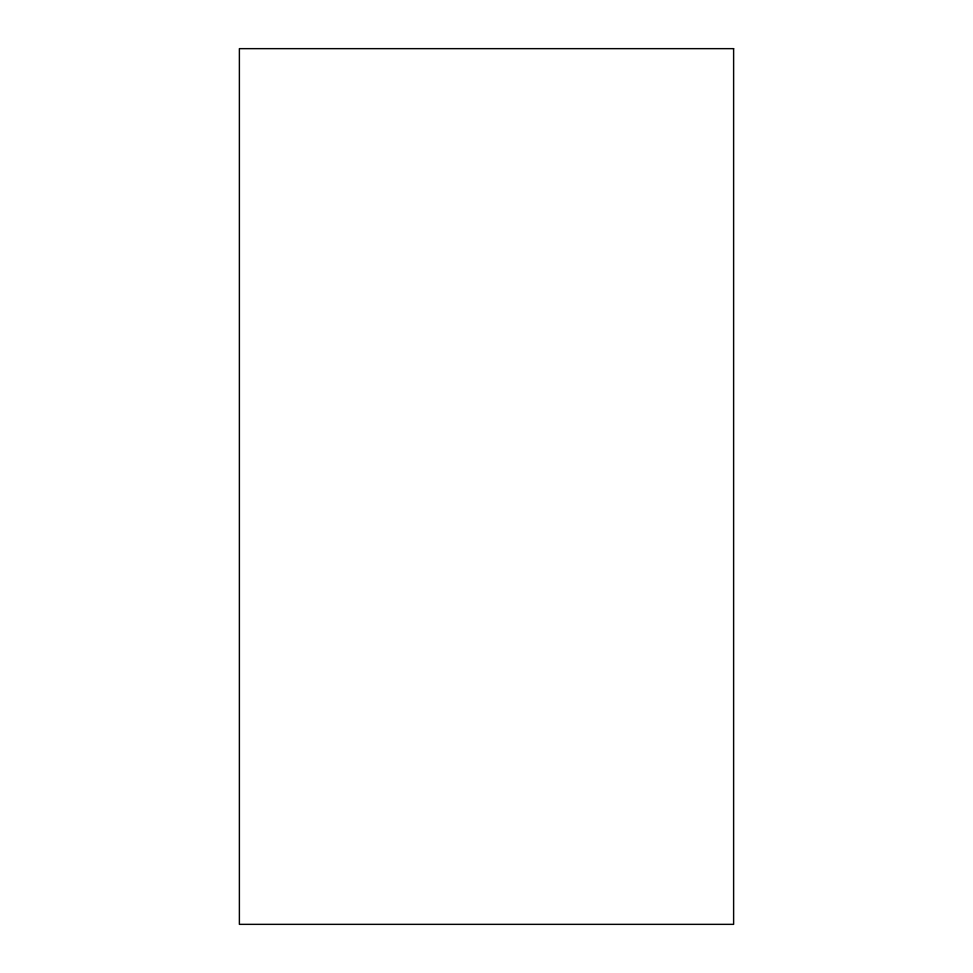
<?xml version="1.0" encoding="UTF-8"?>
<svg xmlns="http://www.w3.org/2000/svg" width="973" height="973" viewBox="0 0 973 973"><rect width="100%" height="100%" fill="white"/><g stroke="black" fill="none" stroke-linecap="round" stroke-linejoin="round"><path stroke-width="1.46" d="M733.618 48.65L239.382 48.65L239.382 924.35L733.618 924.35L733.618 48.65"/></g></svg>
